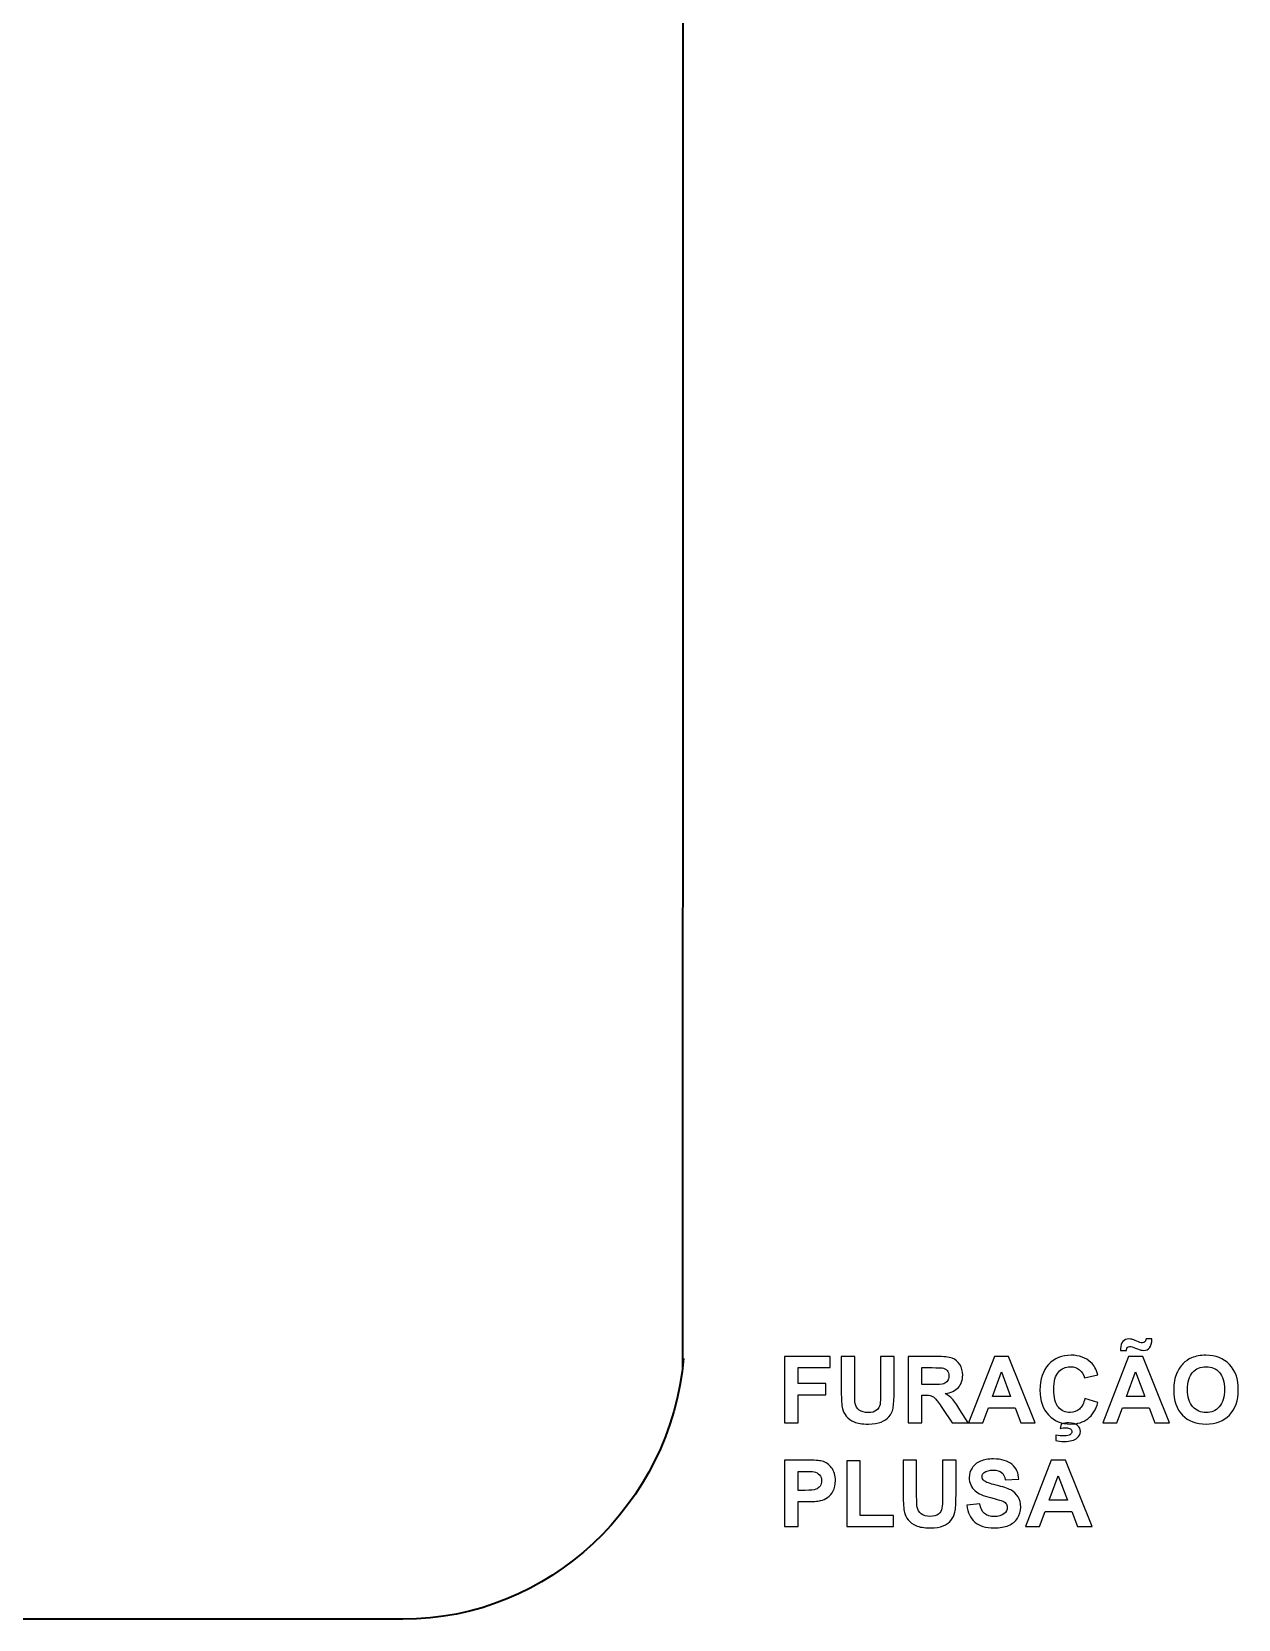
# Model space of a CAD drawing. Header units: centimetres. Extents: x -18.3 to 18.6, y -13.4 to 12.4.
# Drawn here: x 9.57 to 18.6, y -12.31 to -0.43 of the extents above; entities that cross this region are included whole.
import ezdxf

# ---------------------------------------------------------------- set-up
doc = ezdxf.new("R2010")
doc.units = ezdxf.units.CM
doc.header["$MEASUREMENT"] = 0
doc.layers.add('Camada 1', color=7, linetype='Continuous')

msp = doc.modelspace()

# ---------------------------------------------------------------- linework, layer by layer
at = {"layer": 'Camada 1', "color": 250, "lineweight": 35}
for points in [[(-18.25491, 10.43513), (-18.15603, 11.52576), (-17.2489, 12.38719), (-16.15374, 12.38719), (-16.15374, 12.38719), (-16.15374, 12.38719), (12.33478, 12.38719), (12.33478, 12.38719), (12.33478, 12.38719), (13.49546, 12.38719), (14.44508, 11.41972), (14.44508, 10.23722), (14.44508, 10.23722), (14.44508, 10.23722), (14.43758, -10.43091), (14.43758, -10.43091)], [(14.44509, -10.36075), (14.34621, -11.45138), (13.43908, -12.31281), (12.34392, -12.31281), (12.34392, -12.31281), (12.34392, -12.31281), (-16.1446, -12.31281), (-16.1446, -12.31281), (-16.1446, -12.31281), (-17.30528, -12.31281), (-18.2549, -11.34534), (-18.2549, -10.16284), (-18.2549, -10.16284), (-18.2549, -10.16284), (-18.25491, 10.43513), (-18.25491, 10.43513)]]:
    msp.add_open_spline(points, degree=3, knots=[0, 0, 0, 0, 0.2, 0.2, 0.2, 0.2, 0.4, 0.4, 0.4, 0.4, 0.6, 0.6, 0.6, 0.6, 1, 1, 1, 1], dxfattribs=at)
at = {"layer": 'Camada 1', "color": 230}
for points, knots in [([(17.75929, -10.3014), (17.75929, -10.3014), (17.71551, -10.3014), (17.71551, -10.3014), (17.71551, -10.3014), (17.71527, -10.29619), (17.71516, -10.29213), (17.71516, -10.28924), (17.71516, -10.28924), (17.71516, -10.26549), (17.72095, -10.24719), (17.73253, -10.23445), (17.73253, -10.23445), (17.744, -10.2216), (17.75894, -10.21523), (17.77701, -10.21523), (17.77701, -10.21523), (17.785, -10.21523), (17.7923, -10.21604), (17.79913, -10.21777), (17.79913, -10.21777), (17.80596, -10.21951), (17.81836, -10.22438), (17.83631, -10.23237), (17.83631, -10.23237), (17.85438, -10.24036), (17.86839, -10.24441), (17.8787, -10.24441), (17.8787, -10.24441), (17.88588, -10.24441), (17.89191, -10.2421), (17.89677, -10.23758), (17.89677, -10.23758), (17.90175, -10.23295), (17.90476, -10.2253), (17.90615, -10.21453), (17.90615, -10.21453), (17.90615, -10.21453), (17.94994, -10.21453), (17.94994, -10.21453), (17.94994, -10.21453), (17.9497, -10.24546), (17.94403, -10.26746), (17.93291, -10.28078), (17.93291, -10.28078), (17.92167, -10.2941), (17.90731, -10.3007), (17.88971, -10.3007), (17.88971, -10.3007), (17.88195, -10.3007), (17.87442, -10.29989), (17.867, -10.29827), (17.867, -10.29827), (17.86179, -10.29688), (17.84882, -10.29202), (17.82809, -10.28379), (17.82809, -10.28379), (17.80724, -10.27557), (17.79218, -10.27152), (17.78268, -10.27152), (17.78268, -10.27152), (17.77539, -10.27152), (17.76983, -10.27372), (17.76577, -10.27823), (17.76577, -10.27823), (17.7616, -10.28264), (17.75952, -10.2904), (17.75929, -10.3014)], [0, 0, 0, 0, 0.05555556, 0.05555556, 0.05555556, 0.05555556, 0.11111111, 0.11111111, 0.11111111, 0.11111111, 0.16666667, 0.16666667, 0.16666667, 0.16666667, 0.22222222, 0.22222222, 0.22222222, 0.22222222, 0.27777778, 0.27777778, 0.27777778, 0.27777778, 0.33333333, 0.33333333, 0.33333333, 0.33333333, 0.38888889, 0.38888889, 0.38888889, 0.38888889, 0.44444444, 0.44444444, 0.44444444, 0.44444444, 0.5, 0.5, 0.5, 0.5, 0.55555556, 0.55555556, 0.55555556, 0.55555556, 0.61111111, 0.61111111, 0.61111111, 0.61111111, 0.66666667, 0.66666667, 0.66666667, 0.66666667, 0.72222222, 0.72222222, 0.72222222, 0.72222222, 0.77777778, 0.77777778, 0.77777778, 0.77777778, 0.83333333, 0.83333333, 0.83333333, 0.83333333, 0.88888889, 0.88888889, 0.88888889, 0.88888889, 1, 1, 1, 1]), ([(15.20013, -10.84346), (15.20013, -10.84346), (15.20013, -10.34588), (15.20013, -10.34588), (15.20013, -10.34588), (15.20013, -10.34588), (15.54205, -10.34588), (15.54205, -10.34588), (15.54205, -10.34588), (15.54205, -10.34588), (15.54205, -10.42996), (15.54205, -10.42996), (15.54205, -10.42996), (15.54205, -10.42996), (15.3009, -10.42996), (15.3009, -10.42996), (15.3009, -10.42996), (15.3009, -10.42996), (15.3009, -10.54811), (15.3009, -10.54811), (15.3009, -10.54811), (15.3009, -10.54811), (15.50938, -10.54811), (15.50938, -10.54811), (15.50938, -10.54811), (15.50938, -10.54811), (15.50938, -10.6322), (15.50938, -10.6322), (15.50938, -10.6322), (15.50938, -10.6322), (15.3009, -10.6322), (15.3009, -10.6322), (15.3009, -10.6322), (15.3009, -10.6322), (15.3009, -10.84346), (15.3009, -10.84346), (15.3009, -10.84346), (15.3009, -10.84346), (15.20013, -10.84346), (15.20013, -10.84346)], [0, 0, 0, 0, 0.09090909, 0.09090909, 0.09090909, 0.09090909, 0.18181818, 0.18181818, 0.18181818, 0.18181818, 0.27272727, 0.27272727, 0.27272727, 0.27272727, 0.36363636, 0.36363636, 0.36363636, 0.36363636, 0.45454545, 0.45454545, 0.45454545, 0.45454545, 0.54545455, 0.54545455, 0.54545455, 0.54545455, 0.63636364, 0.63636364, 0.63636364, 0.63636364, 0.72727273, 0.72727273, 0.72727273, 0.72727273, 0.81818182, 0.81818182, 0.81818182, 0.81818182, 1, 1, 1, 1]), ([(15.62463, -10.34588), (15.62463, -10.34588), (15.7254, -10.34588), (15.7254, -10.34588), (15.7254, -10.34588), (15.7254, -10.34588), (15.7254, -10.61552), (15.7254, -10.61552), (15.7254, -10.61552), (15.7254, -10.65837), (15.72667, -10.68605), (15.72911, -10.69868), (15.72911, -10.69868), (15.73339, -10.71906), (15.74347, -10.73551), (15.75945, -10.74779), (15.75945, -10.74779), (15.77555, -10.76018), (15.79744, -10.76632), (15.82524, -10.76632), (15.82524, -10.76632), (15.85339, -10.76632), (15.8747, -10.76053), (15.88906, -10.74883), (15.88906, -10.74883), (15.90342, -10.73713), (15.91199, -10.72289), (15.91489, -10.70586), (15.91489, -10.70586), (15.91778, -10.68883), (15.91929, -10.66069), (15.91929, -10.62131), (15.91929, -10.62131), (15.91929, -10.62131), (15.91929, -10.34588), (15.91929, -10.34588), (15.91929, -10.34588), (15.91929, -10.34588), (16.02006, -10.34588), (16.02006, -10.34588), (16.02006, -10.34588), (16.02006, -10.34588), (16.02006, -10.60752), (16.02006, -10.60752), (16.02006, -10.60752), (16.02006, -10.66729), (16.01739, -10.70957), (16.01195, -10.73424), (16.01195, -10.73424), (16.00651, -10.75891), (15.99655, -10.77976), (15.98195, -10.79678), (15.98195, -10.79678), (15.96747, -10.81381), (15.94801, -10.82724), (15.92369, -10.83732), (15.92369, -10.83732), (15.89925, -10.8474), (15.86752, -10.85249), (15.82825, -10.85249), (15.82825, -10.85249), (15.78088, -10.85249), (15.74497, -10.84705), (15.72053, -10.83605), (15.72053, -10.83605), (15.6961, -10.82504), (15.67675, -10.8108), (15.66251, -10.79319), (15.66251, -10.79319), (15.64826, -10.77559), (15.63899, -10.75729), (15.63448, -10.73794), (15.63448, -10.73794), (15.62787, -10.70945), (15.62463, -10.66729), (15.62463, -10.61158), (15.62463, -10.61158), (15.62463, -10.61158), (15.62463, -10.34588), (15.62463, -10.34588)], [0, 0, 0, 0, 0.04761905, 0.04761905, 0.04761905, 0.04761905, 0.0952381, 0.0952381, 0.0952381, 0.0952381, 0.14285714, 0.14285714, 0.14285714, 0.14285714, 0.19047619, 0.19047619, 0.19047619, 0.19047619, 0.23809524, 0.23809524, 0.23809524, 0.23809524, 0.28571429, 0.28571429, 0.28571429, 0.28571429, 0.33333333, 0.33333333, 0.33333333, 0.33333333, 0.38095238, 0.38095238, 0.38095238, 0.38095238, 0.42857143, 0.42857143, 0.42857143, 0.42857143, 0.47619048, 0.47619048, 0.47619048, 0.47619048, 0.52380952, 0.52380952, 0.52380952, 0.52380952, 0.57142857, 0.57142857, 0.57142857, 0.57142857, 0.61904762, 0.61904762, 0.61904762, 0.61904762, 0.66666667, 0.66666667, 0.66666667, 0.66666667, 0.71428571, 0.71428571, 0.71428571, 0.71428571, 0.76190476, 0.76190476, 0.76190476, 0.76190476, 0.80952381, 0.80952381, 0.80952381, 0.80952381, 0.85714286, 0.85714286, 0.85714286, 0.85714286, 0.9047619, 0.9047619, 0.9047619, 0.9047619, 1, 1, 1, 1]), ([(16.1265, -10.84346), (16.1265, -10.84346), (16.1265, -10.34588), (16.1265, -10.34588), (16.1265, -10.34588), (16.1265, -10.34588), (16.33811, -10.34588), (16.33811, -10.34588), (16.33811, -10.34588), (16.39128, -10.34588), (16.42996, -10.35039), (16.45405, -10.35931), (16.45405, -10.35931), (16.47826, -10.36823), (16.49749, -10.3841), (16.51197, -10.40692), (16.51197, -10.40692), (16.52645, -10.42985), (16.53374, -10.45591), (16.53374, -10.48533), (16.53374, -10.48533), (16.53374, -10.52274), (16.52285, -10.55355), (16.50096, -10.57787), (16.50096, -10.57787), (16.47907, -10.6022), (16.44641, -10.61749), (16.40286, -10.62386), (16.40286, -10.62386), (16.42452, -10.63648), (16.44236, -10.65038), (16.45637, -10.66555), (16.45637, -10.66555), (16.4705, -10.68073), (16.4895, -10.70771), (16.51336, -10.7464), (16.51336, -10.7464), (16.51336, -10.7464), (16.57405, -10.84346), (16.57405, -10.84346), (16.57405, -10.84346), (16.57405, -10.84346), (16.45394, -10.84346), (16.45394, -10.84346), (16.45394, -10.84346), (16.45394, -10.84346), (16.3819, -10.73482), (16.3819, -10.73482), (16.3819, -10.73482), (16.35607, -10.69625), (16.33835, -10.67192), (16.32873, -10.66185), (16.32873, -10.66185), (16.31923, -10.65189), (16.30916, -10.64494), (16.2985, -10.64123), (16.2985, -10.64123), (16.28773, -10.63752), (16.27082, -10.63567), (16.24765, -10.63567), (16.24765, -10.63567), (16.24765, -10.63567), (16.22727, -10.63567), (16.22727, -10.63567), (16.22727, -10.63567), (16.22727, -10.63567), (16.22727, -10.84346), (16.22727, -10.84346), (16.22727, -10.84346), (16.22727, -10.84346), (16.1265, -10.84346), (16.1265, -10.84346)], [0, 0, 0, 0, 0.05263158, 0.05263158, 0.05263158, 0.05263158, 0.10526316, 0.10526316, 0.10526316, 0.10526316, 0.15789474, 0.15789474, 0.15789474, 0.15789474, 0.21052632, 0.21052632, 0.21052632, 0.21052632, 0.26315789, 0.26315789, 0.26315789, 0.26315789, 0.31578947, 0.31578947, 0.31578947, 0.31578947, 0.36842105, 0.36842105, 0.36842105, 0.36842105, 0.42105263, 0.42105263, 0.42105263, 0.42105263, 0.47368421, 0.47368421, 0.47368421, 0.47368421, 0.52631579, 0.52631579, 0.52631579, 0.52631579, 0.57894737, 0.57894737, 0.57894737, 0.57894737, 0.63157895, 0.63157895, 0.63157895, 0.63157895, 0.68421053, 0.68421053, 0.68421053, 0.68421053, 0.73684211, 0.73684211, 0.73684211, 0.73684211, 0.78947368, 0.78947368, 0.78947368, 0.78947368, 0.84210526, 0.84210526, 0.84210526, 0.84210526, 0.89473684, 0.89473684, 0.89473684, 0.89473684, 1, 1, 1, 1]), ([(16.22727, -10.55645), (16.22727, -10.55645), (16.30163, -10.55645), (16.30163, -10.55645), (16.30163, -10.55645), (16.34981, -10.55645), (16.37981, -10.55436), (16.39186, -10.55031), (16.39186, -10.55031), (16.40379, -10.54625), (16.41328, -10.53919), (16.42, -10.52923), (16.42, -10.52923), (16.42684, -10.51927), (16.43019, -10.50676), (16.43019, -10.49182), (16.43019, -10.49182), (16.43019, -10.47502), (16.42568, -10.46158), (16.41676, -10.45116), (16.41676, -10.45116), (16.40784, -10.44085), (16.39522, -10.43437), (16.379, -10.4317), (16.379, -10.4317), (16.37078, -10.43054), (16.34634, -10.42996), (16.30568, -10.42996), (16.30568, -10.42996), (16.30568, -10.42996), (16.22727, -10.42996), (16.22727, -10.42996), (16.22727, -10.42996), (16.22727, -10.42996), (16.22727, -10.55645), (16.22727, -10.55645)], [0, 0, 0, 0, 0.1, 0.1, 0.1, 0.1, 0.2, 0.2, 0.2, 0.2, 0.3, 0.3, 0.3, 0.3, 0.4, 0.4, 0.4, 0.4, 0.5, 0.5, 0.5, 0.5, 0.6, 0.6, 0.6, 0.6, 0.7, 0.7, 0.7, 0.7, 0.8, 0.8, 0.8, 0.8, 1, 1, 1, 1]), ([(17.07661, -10.84346), (17.07661, -10.84346), (16.96809, -10.84346), (16.96809, -10.84346), (16.96809, -10.84346), (16.96809, -10.84346), (16.92511, -10.73018), (16.92511, -10.73018), (16.92511, -10.73018), (16.92511, -10.73018), (16.72555, -10.73018), (16.72555, -10.73018), (16.72555, -10.73018), (16.72555, -10.73018), (16.6842, -10.84346), (16.6842, -10.84346), (16.6842, -10.84346), (16.6842, -10.84346), (16.57764, -10.84346), (16.57764, -10.84346), (16.57764, -10.84346), (16.57764, -10.84346), (16.77084, -10.34588), (16.77084, -10.34588), (16.77084, -10.34588), (16.77084, -10.34588), (16.87728, -10.34588), (16.87728, -10.34588), (16.87728, -10.34588), (16.87728, -10.34588), (17.07661, -10.84346), (17.07661, -10.84346)], [0, 0, 0, 0, 0.11111111, 0.11111111, 0.11111111, 0.11111111, 0.22222222, 0.22222222, 0.22222222, 0.22222222, 0.33333333, 0.33333333, 0.33333333, 0.33333333, 0.44444444, 0.44444444, 0.44444444, 0.44444444, 0.55555556, 0.55555556, 0.55555556, 0.55555556, 0.66666667, 0.66666667, 0.66666667, 0.66666667, 0.77777778, 0.77777778, 0.77777778, 0.77777778, 1, 1, 1, 1]), ([(17.44853, -10.65999), (17.44853, -10.65999), (17.54582, -10.68988), (17.54582, -10.68988), (17.54582, -10.68988), (17.53088, -10.74466), (17.50598, -10.78532), (17.47123, -10.81196), (17.47123, -10.81196), (17.43648, -10.83848), (17.39247, -10.8518), (17.33907, -10.8518), (17.33907, -10.8518), (17.27294, -10.8518), (17.21862, -10.82921), (17.17599, -10.78404), (17.17599, -10.78404), (17.13348, -10.73887), (17.11217, -10.67714), (17.11217, -10.59872), (17.11217, -10.59872), (17.11217, -10.51591), (17.1336, -10.45151), (17.17634, -10.40564), (17.17634, -10.40564), (17.21908, -10.35977), (17.27537, -10.33684), (17.3451, -10.33684), (17.3451, -10.33684), (17.40602, -10.33684), (17.45548, -10.35491), (17.49347, -10.39093), (17.49347, -10.39093), (17.51617, -10.41224), (17.53308, -10.44282), (17.54443, -10.48278), (17.54443, -10.48278), (17.54443, -10.48278), (17.44505, -10.50641), (17.44505, -10.50641), (17.44505, -10.50641), (17.43915, -10.4807), (17.42687, -10.46031), (17.40822, -10.44537), (17.40822, -10.44537), (17.38946, -10.43043), (17.36676, -10.42302), (17.34012, -10.42302), (17.34012, -10.42302), (17.30317, -10.42302), (17.27317, -10.43622), (17.25024, -10.46274), (17.25024, -10.46274), (17.22719, -10.48915), (17.21572, -10.53201), (17.21572, -10.59131), (17.21572, -10.59131), (17.21572, -10.65409), (17.22707, -10.69891), (17.24966, -10.72555), (17.24966, -10.72555), (17.27236, -10.75231), (17.30178, -10.76563), (17.33803, -10.76563), (17.33803, -10.76563), (17.36479, -10.76563), (17.38784, -10.75717), (17.40706, -10.74014), (17.40706, -10.74014), (17.42629, -10.72312), (17.44019, -10.69648), (17.44853, -10.65999)], [0, 0, 0, 0, 0.05263158, 0.05263158, 0.05263158, 0.05263158, 0.10526316, 0.10526316, 0.10526316, 0.10526316, 0.15789474, 0.15789474, 0.15789474, 0.15789474, 0.21052632, 0.21052632, 0.21052632, 0.21052632, 0.26315789, 0.26315789, 0.26315789, 0.26315789, 0.31578947, 0.31578947, 0.31578947, 0.31578947, 0.36842105, 0.36842105, 0.36842105, 0.36842105, 0.42105263, 0.42105263, 0.42105263, 0.42105263, 0.47368421, 0.47368421, 0.47368421, 0.47368421, 0.52631579, 0.52631579, 0.52631579, 0.52631579, 0.57894737, 0.57894737, 0.57894737, 0.57894737, 0.63157895, 0.63157895, 0.63157895, 0.63157895, 0.68421053, 0.68421053, 0.68421053, 0.68421053, 0.73684211, 0.73684211, 0.73684211, 0.73684211, 0.78947368, 0.78947368, 0.78947368, 0.78947368, 0.84210526, 0.84210526, 0.84210526, 0.84210526, 0.89473684, 0.89473684, 0.89473684, 0.89473684, 1, 1, 1, 1]), ([(18.08035, -10.84346), (18.08035, -10.84346), (17.97183, -10.84346), (17.97183, -10.84346), (17.97183, -10.84346), (17.97183, -10.84346), (17.92885, -10.73018), (17.92885, -10.73018), (17.92885, -10.73018), (17.92885, -10.73018), (17.72929, -10.73018), (17.72929, -10.73018), (17.72929, -10.73018), (17.72929, -10.73018), (17.68794, -10.84346), (17.68794, -10.84346), (17.68794, -10.84346), (17.68794, -10.84346), (17.58138, -10.84346), (17.58138, -10.84346), (17.58138, -10.84346), (17.58138, -10.84346), (17.77458, -10.34588), (17.77458, -10.34588), (17.77458, -10.34588), (17.77458, -10.34588), (17.88102, -10.34588), (17.88102, -10.34588), (17.88102, -10.34588), (17.88102, -10.34588), (18.08035, -10.84346), (18.08035, -10.84346)], [0, 0, 0, 0, 0.11111111, 0.11111111, 0.11111111, 0.11111111, 0.22222222, 0.22222222, 0.22222222, 0.22222222, 0.33333333, 0.33333333, 0.33333333, 0.33333333, 0.44444444, 0.44444444, 0.44444444, 0.44444444, 0.55555556, 0.55555556, 0.55555556, 0.55555556, 0.66666667, 0.66666667, 0.66666667, 0.66666667, 0.77777778, 0.77777778, 0.77777778, 0.77777778, 1, 1, 1, 1]), ([(18.11313, -10.59768), (18.11313, -10.54695), (18.12078, -10.50432), (18.13595, -10.46981), (18.13595, -10.46981), (18.14719, -10.44444), (18.16271, -10.42163), (18.18228, -10.40147), (18.18228, -10.40147), (18.20185, -10.38132), (18.22328, -10.36638), (18.24656, -10.35653), (18.24656, -10.35653), (18.2776, -10.34344), (18.31339, -10.33684), (18.35393, -10.33684), (18.35393, -10.33684), (18.42737, -10.33684), (18.48597, -10.35966), (18.5301, -10.40518), (18.5301, -10.40518), (18.57412, -10.45081), (18.59612, -10.51417), (18.59612, -10.59536), (18.59612, -10.59536), (18.59612, -10.67586), (18.57423, -10.73887), (18.53057, -10.78427), (18.53057, -10.78427), (18.4869, -10.82979), (18.42841, -10.85249), (18.35532, -10.85249), (18.35532, -10.85249), (18.28131, -10.85249), (18.22236, -10.82991), (18.17869, -10.78462), (18.17869, -10.78462), (18.13502, -10.73945), (18.11313, -10.67714), (18.11313, -10.59768)], [0, 0, 0, 0, 0.09090909, 0.09090909, 0.09090909, 0.09090909, 0.18181818, 0.18181818, 0.18181818, 0.18181818, 0.27272727, 0.27272727, 0.27272727, 0.27272727, 0.36363636, 0.36363636, 0.36363636, 0.36363636, 0.45454545, 0.45454545, 0.45454545, 0.45454545, 0.54545455, 0.54545455, 0.54545455, 0.54545455, 0.63636364, 0.63636364, 0.63636364, 0.63636364, 0.72727273, 0.72727273, 0.72727273, 0.72727273, 0.81818182, 0.81818182, 0.81818182, 0.81818182, 1, 1, 1, 1]), ([(18.21668, -10.59432), (18.21668, -10.65073), (18.22977, -10.69347), (18.25583, -10.72265), (18.25583, -10.72265), (18.28189, -10.75173), (18.31502, -10.76632), (18.35509, -10.76632), (18.35509, -10.76632), (18.39528, -10.76632), (18.42818, -10.75184), (18.45401, -10.723), (18.45401, -10.723), (18.47972, -10.69405), (18.49258, -10.65073), (18.49258, -10.59293), (18.49258, -10.59293), (18.49258, -10.53583), (18.48007, -10.49321), (18.45493, -10.46518), (18.45493, -10.46518), (18.42991, -10.43703), (18.39667, -10.42302), (18.35509, -10.42302), (18.35509, -10.42302), (18.31363, -10.42302), (18.28015, -10.43726), (18.25479, -10.46564), (18.25479, -10.46564), (18.22942, -10.49413), (18.21668, -10.53699), (18.21668, -10.59432)], [0, 0, 0, 0, 0.11111111, 0.11111111, 0.11111111, 0.11111111, 0.22222222, 0.22222222, 0.22222222, 0.22222222, 0.33333333, 0.33333333, 0.33333333, 0.33333333, 0.44444444, 0.44444444, 0.44444444, 0.44444444, 0.55555556, 0.55555556, 0.55555556, 0.55555556, 0.66666667, 0.66666667, 0.66666667, 0.66666667, 0.77777778, 0.77777778, 0.77777778, 0.77777778, 1, 1, 1, 1]), ([(16.89245, -10.64609), (16.89245, -10.64609), (16.8233, -10.46193), (16.8233, -10.46193), (16.8233, -10.46193), (16.8233, -10.46193), (16.75613, -10.64609), (16.75613, -10.64609), (16.75613, -10.64609), (16.75613, -10.64609), (16.89245, -10.64609), (16.89245, -10.64609)], [0, 0, 0, 0, 0.25, 0.25, 0.25, 0.25, 0.5, 0.5, 0.5, 0.5, 1, 1, 1, 1]), ([(17.89619, -10.64609), (17.89619, -10.64609), (17.82704, -10.46193), (17.82704, -10.46193), (17.82704, -10.46193), (17.82704, -10.46193), (17.75987, -10.64609), (17.75987, -10.64609), (17.75987, -10.64609), (17.75987, -10.64609), (17.89619, -10.64609), (17.89619, -10.64609)], [0, 0, 0, 0, 0.25, 0.25, 0.25, 0.25, 0.5, 0.5, 0.5, 0.5, 1, 1, 1, 1]), ([(17.22997, -10.9762), (17.22997, -10.9762), (17.22997, -10.93635), (17.22997, -10.93635), (17.22997, -10.93635), (17.25336, -10.93878), (17.27479, -10.94006), (17.29437, -10.94006), (17.29437, -10.94006), (17.31452, -10.94006), (17.32958, -10.93647), (17.33931, -10.92917), (17.33931, -10.92917), (17.34683, -10.92373), (17.35054, -10.91678), (17.35054, -10.90809), (17.35054, -10.90809), (17.35054, -10.90045), (17.34707, -10.89373), (17.34, -10.88805), (17.34, -10.88805), (17.33294, -10.88238), (17.32205, -10.8796), (17.30734, -10.8796), (17.30734, -10.8796), (17.29274, -10.8796), (17.27792, -10.88191), (17.26263, -10.88643), (17.26263, -10.88643), (17.26263, -10.88643), (17.27155, -10.85273), (17.27155, -10.85273), (17.27155, -10.85273), (17.28915, -10.84647), (17.30815, -10.84346), (17.32853, -10.84346), (17.32853, -10.84346), (17.35691, -10.84346), (17.37834, -10.84971), (17.39305, -10.86211), (17.39305, -10.86211), (17.40776, -10.87462), (17.41517, -10.88979), (17.41517, -10.90763), (17.41517, -10.90763), (17.41517, -10.92766), (17.40706, -10.94376), (17.39073, -10.95627), (17.39073, -10.95627), (17.36873, -10.9733), (17.33722, -10.98176), (17.29622, -10.98176), (17.29622, -10.98176), (17.26703, -10.98176), (17.24491, -10.9799), (17.22997, -10.9762)], [0, 0, 0, 0, 0.06666667, 0.06666667, 0.06666667, 0.06666667, 0.13333333, 0.13333333, 0.13333333, 0.13333333, 0.2, 0.2, 0.2, 0.2, 0.26666667, 0.26666667, 0.26666667, 0.26666667, 0.33333333, 0.33333333, 0.33333333, 0.33333333, 0.4, 0.4, 0.4, 0.4, 0.46666667, 0.46666667, 0.46666667, 0.46666667, 0.53333333, 0.53333333, 0.53333333, 0.53333333, 0.6, 0.6, 0.6, 0.6, 0.66666667, 0.66666667, 0.66666667, 0.66666667, 0.73333333, 0.73333333, 0.73333333, 0.73333333, 0.8, 0.8, 0.8, 0.8, 0.86666667, 0.86666667, 0.86666667, 0.86666667, 1, 1, 1, 1]), ([(15.20013, -11.61983), (15.20013, -11.61983), (15.20013, -11.12225), (15.20013, -11.12225), (15.20013, -11.12225), (15.20013, -11.12225), (15.36124, -11.12225), (15.36124, -11.12225), (15.36124, -11.12225), (15.42228, -11.12225), (15.46201, -11.12468), (15.48054, -11.12966), (15.48054, -11.12966), (15.50904, -11.13719), (15.5329, -11.1534), (15.55212, -11.17842), (15.55212, -11.17842), (15.57135, -11.20344), (15.58096, -11.23575), (15.58096, -11.27537), (15.58096, -11.27537), (15.58096, -11.30594), (15.5754, -11.33154), (15.5644, -11.35239), (15.5644, -11.35239), (15.55328, -11.37324), (15.53927, -11.38957), (15.52224, -11.4015), (15.52224, -11.4015), (15.50521, -11.41331), (15.48784, -11.42119), (15.47024, -11.42501), (15.47024, -11.42501), (15.44626, -11.42976), (15.41163, -11.43219), (15.36622, -11.43219), (15.36622, -11.43219), (15.36622, -11.43219), (15.3009, -11.43219), (15.3009, -11.43219), (15.3009, -11.43219), (15.3009, -11.43219), (15.3009, -11.61983), (15.3009, -11.61983), (15.3009, -11.61983), (15.3009, -11.61983), (15.20013, -11.61983), (15.20013, -11.61983)], [0, 0, 0, 0, 0.07692308, 0.07692308, 0.07692308, 0.07692308, 0.15384615, 0.15384615, 0.15384615, 0.15384615, 0.23076923, 0.23076923, 0.23076923, 0.23076923, 0.30769231, 0.30769231, 0.30769231, 0.30769231, 0.38461538, 0.38461538, 0.38461538, 0.38461538, 0.46153846, 0.46153846, 0.46153846, 0.46153846, 0.53846154, 0.53846154, 0.53846154, 0.53846154, 0.61538462, 0.61538462, 0.61538462, 0.61538462, 0.69230769, 0.69230769, 0.69230769, 0.69230769, 0.76923077, 0.76923077, 0.76923077, 0.76923077, 0.84615385, 0.84615385, 0.84615385, 0.84615385, 1, 1, 1, 1]), ([(15.66644, -11.61983), (15.66644, -11.61983), (15.66644, -11.12642), (15.66644, -11.12642), (15.66644, -11.12642), (15.66644, -11.12642), (15.76721, -11.12642), (15.76721, -11.12642), (15.76721, -11.12642), (15.76721, -11.12642), (15.76721, -11.53574), (15.76721, -11.53574), (15.76721, -11.53574), (15.76721, -11.53574), (16.0167, -11.53574), (16.0167, -11.53574), (16.0167, -11.53574), (16.0167, -11.53574), (16.0167, -11.61983), (16.0167, -11.61983), (16.0167, -11.61983), (16.0167, -11.61983), (15.66644, -11.61983), (15.66644, -11.61983)], [0, 0, 0, 0, 0.14285714, 0.14285714, 0.14285714, 0.14285714, 0.28571429, 0.28571429, 0.28571429, 0.28571429, 0.42857143, 0.42857143, 0.42857143, 0.42857143, 0.57142857, 0.57142857, 0.57142857, 0.57142857, 0.71428571, 0.71428571, 0.71428571, 0.71428571, 1, 1, 1, 1]), ([(16.08816, -11.12225), (16.08816, -11.12225), (16.18893, -11.12225), (16.18893, -11.12225), (16.18893, -11.12225), (16.18893, -11.12225), (16.18893, -11.39189), (16.18893, -11.39189), (16.18893, -11.39189), (16.18893, -11.43474), (16.1902, -11.46242), (16.19264, -11.47505), (16.19264, -11.47505), (16.19692, -11.49543), (16.207, -11.51188), (16.22298, -11.52416), (16.22298, -11.52416), (16.23908, -11.53655), (16.26097, -11.54269), (16.28877, -11.54269), (16.28877, -11.54269), (16.31692, -11.54269), (16.33823, -11.5369), (16.35259, -11.5252), (16.35259, -11.5252), (16.36695, -11.5135), (16.37552, -11.49926), (16.37842, -11.48223), (16.37842, -11.48223), (16.38131, -11.4652), (16.38282, -11.43706), (16.38282, -11.39768), (16.38282, -11.39768), (16.38282, -11.39768), (16.38282, -11.12225), (16.38282, -11.12225), (16.38282, -11.12225), (16.38282, -11.12225), (16.48359, -11.12225), (16.48359, -11.12225), (16.48359, -11.12225), (16.48359, -11.12225), (16.48359, -11.38389), (16.48359, -11.38389), (16.48359, -11.38389), (16.48359, -11.44366), (16.48092, -11.48594), (16.47548, -11.51061), (16.47548, -11.51061), (16.47004, -11.53528), (16.46008, -11.55613), (16.44548, -11.57315), (16.44548, -11.57315), (16.431, -11.59018), (16.41154, -11.60361), (16.38722, -11.61369), (16.38722, -11.61369), (16.36278, -11.62377), (16.33105, -11.62886), (16.29178, -11.62886), (16.29178, -11.62886), (16.24441, -11.62886), (16.2085, -11.62342), (16.18406, -11.61242), (16.18406, -11.61242), (16.15963, -11.60141), (16.14028, -11.58717), (16.12604, -11.56956), (16.12604, -11.56956), (16.11179, -11.55196), (16.10252, -11.53366), (16.09801, -11.51431), (16.09801, -11.51431), (16.0914, -11.48582), (16.08816, -11.44366), (16.08816, -11.38795), (16.08816, -11.38795), (16.08816, -11.38795), (16.08816, -11.12225), (16.08816, -11.12225)], [0, 0, 0, 0, 0.04761905, 0.04761905, 0.04761905, 0.04761905, 0.0952381, 0.0952381, 0.0952381, 0.0952381, 0.14285714, 0.14285714, 0.14285714, 0.14285714, 0.19047619, 0.19047619, 0.19047619, 0.19047619, 0.23809524, 0.23809524, 0.23809524, 0.23809524, 0.28571429, 0.28571429, 0.28571429, 0.28571429, 0.33333333, 0.33333333, 0.33333333, 0.33333333, 0.38095238, 0.38095238, 0.38095238, 0.38095238, 0.42857143, 0.42857143, 0.42857143, 0.42857143, 0.47619048, 0.47619048, 0.47619048, 0.47619048, 0.52380952, 0.52380952, 0.52380952, 0.52380952, 0.57142857, 0.57142857, 0.57142857, 0.57142857, 0.61904762, 0.61904762, 0.61904762, 0.61904762, 0.66666667, 0.66666667, 0.66666667, 0.66666667, 0.71428571, 0.71428571, 0.71428571, 0.71428571, 0.76190476, 0.76190476, 0.76190476, 0.76190476, 0.80952381, 0.80952381, 0.80952381, 0.80952381, 0.85714286, 0.85714286, 0.85714286, 0.85714286, 0.9047619, 0.9047619, 0.9047619, 0.9047619, 1, 1, 1, 1]), ([(16.56362, -11.4586), (16.56362, -11.4586), (16.66161, -11.44887), (16.66161, -11.44887), (16.66161, -11.44887), (16.66752, -11.48165), (16.67933, -11.50563), (16.69729, -11.52103), (16.69729, -11.52103), (16.71524, -11.53644), (16.73945, -11.54408), (16.76991, -11.54408), (16.76991, -11.54408), (16.80211, -11.54408), (16.82643, -11.53725), (16.84276, -11.52358), (16.84276, -11.52358), (16.85909, -11.50991), (16.86732, -11.49393), (16.86732, -11.47563), (16.86732, -11.47563), (16.86732, -11.46381), (16.86384, -11.45385), (16.85701, -11.44551), (16.85701, -11.44551), (16.85017, -11.43729), (16.83813, -11.43011), (16.82099, -11.42409), (16.82099, -11.42409), (16.80929, -11.41992), (16.78265, -11.41273), (16.74095, -11.40231), (16.74095, -11.40231), (16.68732, -11.38887), (16.64968, -11.37243), (16.62802, -11.35285), (16.62802, -11.35285), (16.59756, -11.3254), (16.58239, -11.29193), (16.58239, -11.25243), (16.58239, -11.25243), (16.58239, -11.22707), (16.58957, -11.20321), (16.60381, -11.18108), (16.60381, -11.18108), (16.61818, -11.15896), (16.63879, -11.14217), (16.66578, -11.13059), (16.66578, -11.13059), (16.69277, -11.119), (16.7252, -11.11321), (16.76342, -11.11321), (16.76342, -11.11321), (16.82562, -11.11321), (16.87253, -11.12699), (16.90392, -11.15468), (16.90392, -11.15468), (16.93542, -11.18236), (16.95187, -11.21919), (16.95349, -11.26541), (16.95349, -11.26541), (16.95349, -11.26541), (16.85272, -11.26888), (16.85272, -11.26888), (16.85272, -11.26888), (16.84844, -11.24317), (16.83929, -11.22475), (16.82527, -11.21352), (16.82527, -11.21352), (16.81126, -11.20228), (16.79018, -11.19661), (16.76215, -11.19661), (16.76215, -11.19661), (16.73319, -11.19661), (16.71049, -11.20263), (16.69416, -11.21467), (16.69416, -11.21467), (16.68362, -11.22243), (16.67829, -11.23274), (16.67829, -11.24572), (16.67829, -11.24572), (16.67829, -11.25753), (16.68327, -11.26761), (16.69323, -11.27595), (16.69323, -11.27595), (16.70586, -11.28672), (16.73655, -11.29784), (16.78531, -11.30942), (16.78531, -11.30942), (16.83407, -11.32089), (16.8701, -11.33293), (16.89338, -11.34521), (16.89338, -11.34521), (16.91677, -11.3576), (16.93507, -11.3744), (16.94828, -11.39582), (16.94828, -11.39582), (16.96148, -11.41725), (16.96808, -11.44366), (16.96808, -11.47505), (16.96808, -11.47505), (16.96808, -11.50354), (16.96021, -11.5303), (16.94434, -11.5552), (16.94434, -11.5552), (16.92847, -11.5801), (16.90612, -11.59863), (16.87716, -11.61068), (16.87716, -11.61068), (16.84821, -11.62284), (16.81207, -11.62886), (16.76887, -11.62886), (16.76887, -11.62886), (16.70597, -11.62886), (16.65767, -11.61439), (16.62397, -11.58531), (16.62397, -11.58531), (16.59026, -11.55636), (16.57023, -11.51408), (16.56362, -11.4586)], [0, 0, 0, 0, 0.03225806, 0.03225806, 0.03225806, 0.03225806, 0.06451613, 0.06451613, 0.06451613, 0.06451613, 0.09677419, 0.09677419, 0.09677419, 0.09677419, 0.12903226, 0.12903226, 0.12903226, 0.12903226, 0.16129032, 0.16129032, 0.16129032, 0.16129032, 0.19354839, 0.19354839, 0.19354839, 0.19354839, 0.22580645, 0.22580645, 0.22580645, 0.22580645, 0.25806452, 0.25806452, 0.25806452, 0.25806452, 0.29032258, 0.29032258, 0.29032258, 0.29032258, 0.32258065, 0.32258065, 0.32258065, 0.32258065, 0.35483871, 0.35483871, 0.35483871, 0.35483871, 0.38709677, 0.38709677, 0.38709677, 0.38709677, 0.41935484, 0.41935484, 0.41935484, 0.41935484, 0.4516129, 0.4516129, 0.4516129, 0.4516129, 0.48387097, 0.48387097, 0.48387097, 0.48387097, 0.51612903, 0.51612903, 0.51612903, 0.51612903, 0.5483871, 0.5483871, 0.5483871, 0.5483871, 0.58064516, 0.58064516, 0.58064516, 0.58064516, 0.61290323, 0.61290323, 0.61290323, 0.61290323, 0.64516129, 0.64516129, 0.64516129, 0.64516129, 0.67741935, 0.67741935, 0.67741935, 0.67741935, 0.70967742, 0.70967742, 0.70967742, 0.70967742, 0.74193548, 0.74193548, 0.74193548, 0.74193548, 0.77419355, 0.77419355, 0.77419355, 0.77419355, 0.80645161, 0.80645161, 0.80645161, 0.80645161, 0.83870968, 0.83870968, 0.83870968, 0.83870968, 0.87096774, 0.87096774, 0.87096774, 0.87096774, 0.90322581, 0.90322581, 0.90322581, 0.90322581, 0.93548387, 0.93548387, 0.93548387, 0.93548387, 1, 1, 1, 1]), ([(17.5018, -11.61983), (17.5018, -11.61983), (17.39328, -11.61983), (17.39328, -11.61983), (17.39328, -11.61983), (17.39328, -11.61983), (17.3503, -11.50655), (17.3503, -11.50655), (17.3503, -11.50655), (17.3503, -11.50655), (17.15074, -11.50655), (17.15074, -11.50655), (17.15074, -11.50655), (17.15074, -11.50655), (17.10939, -11.61983), (17.10939, -11.61983), (17.10939, -11.61983), (17.10939, -11.61983), (17.00283, -11.61983), (17.00283, -11.61983), (17.00283, -11.61983), (17.00283, -11.61983), (17.19603, -11.12225), (17.19603, -11.12225), (17.19603, -11.12225), (17.19603, -11.12225), (17.30247, -11.12225), (17.30247, -11.12225), (17.30247, -11.12225), (17.30247, -11.12225), (17.5018, -11.61983), (17.5018, -11.61983)], [0, 0, 0, 0, 0.11111111, 0.11111111, 0.11111111, 0.11111111, 0.22222222, 0.22222222, 0.22222222, 0.22222222, 0.33333333, 0.33333333, 0.33333333, 0.33333333, 0.44444444, 0.44444444, 0.44444444, 0.44444444, 0.55555556, 0.55555556, 0.55555556, 0.55555556, 0.66666667, 0.66666667, 0.66666667, 0.66666667, 0.77777778, 0.77777778, 0.77777778, 0.77777778, 1, 1, 1, 1]), ([(15.3009, -11.20633), (15.3009, -11.20633), (15.3009, -11.3481), (15.3009, -11.3481), (15.3009, -11.3481), (15.3009, -11.3481), (15.35568, -11.3481), (15.35568, -11.3481), (15.35568, -11.3481), (15.39518, -11.3481), (15.42147, -11.34544), (15.43479, -11.34023), (15.43479, -11.34023), (15.44811, -11.33502), (15.45854, -11.32691), (15.46607, -11.31567), (15.46607, -11.31567), (15.47359, -11.30455), (15.47742, -11.2917), (15.47742, -11.27687), (15.47742, -11.27687), (15.47742, -11.25869), (15.47209, -11.24375), (15.46155, -11.23193), (15.46155, -11.23193), (15.45089, -11.22012), (15.43757, -11.21271), (15.42124, -11.20969), (15.42124, -11.20969), (15.40931, -11.20749), (15.38534, -11.20633), (15.3492, -11.20633), (15.3492, -11.20633), (15.3492, -11.20633), (15.3009, -11.20633), (15.3009, -11.20633)], [0, 0, 0, 0, 0.1, 0.1, 0.1, 0.1, 0.2, 0.2, 0.2, 0.2, 0.3, 0.3, 0.3, 0.3, 0.4, 0.4, 0.4, 0.4, 0.5, 0.5, 0.5, 0.5, 0.6, 0.6, 0.6, 0.6, 0.7, 0.7, 0.7, 0.7, 0.8, 0.8, 0.8, 0.8, 1, 1, 1, 1]), ([(17.31764, -11.42246), (17.31764, -11.42246), (17.24849, -11.2383), (17.24849, -11.2383), (17.24849, -11.2383), (17.24849, -11.2383), (17.18132, -11.42246), (17.18132, -11.42246), (17.18132, -11.42246), (17.18132, -11.42246), (17.31764, -11.42246), (17.31764, -11.42246)], [0, 0, 0, 0, 0.25, 0.25, 0.25, 0.25, 0.5, 0.5, 0.5, 0.5, 1, 1, 1, 1])]:
    msp.add_open_spline(points, degree=3, knots=knots, dxfattribs=at)

doc.saveas('drawing.dxf')
